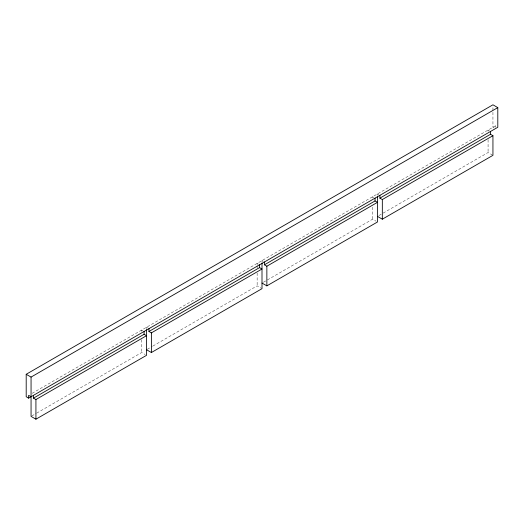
<?xml version="1.0" encoding="UTF-8"?>
<svg xmlns="http://www.w3.org/2000/svg" width="524" height="524" viewBox="0 0 524 524"><rect width="100%" height="100%" fill="white"/><g stroke="black" fill="none" stroke-linecap="round" stroke-linejoin="round"><path stroke-width="0.39" stroke-dasharray="2.62 1.97" d="M32.174 393.288L495.37 125.865L496.582 126.566M31.774 415.977L36.025 413.521M36.732 413.109L141.67 352.528L145.141 354.532M147.237 349.311L152.202 346.443M152.91 346.036L257.14 285.862L261.306 288.266M263.415 282.233L372.61 219.196L376.081 221.2M378.885 215.567L382.435 213.523M383.142 213.111L488.073 152.53L492.246 154.934M494.152 127.967L492.94 127.267L492.94 106.411M489.292 130.777L488.073 130.07L488.073 131.675M378.682 194.633L377.47 193.932L377.47 195.537M373.822 197.437L372.61 196.736L372.61 198.341M263.218 261.299L262 260.598L262 262.203M258.352 264.103L257.14 263.402L257.14 265.006M147.748 327.965L146.53 327.264L146.53 328.869M142.882 330.768L141.67 330.068L141.67 331.672M495.37 125.865L495.37 127.267M488.073 139.698L488.073 152.53M372.61 207.163L372.61 219.196M257.14 265.812L257.14 268.216M257.14 273.03L257.14 285.862M141.67 339.696L141.67 352.528"/><path stroke-width="0.79" d="M26.2 374.28L492.94 104.807L497.8 107.617L497.8 127.267L28.63 398.135L26.2 396.734L26.2 374.28L31.06 377.084L497.8 107.617M33.49 398.135L144.1 334.279L146.53 335.681L35.927 399.543L33.49 398.135L33.49 395.332M148.96 331.469L259.57 267.613L262 269.015L151.39 332.878L148.96 331.469L148.96 328.666M264.43 264.81L375.04 200.947L377.47 202.349L266.86 266.212L264.43 264.81L264.43 262M379.9 195.334L379.9 198.144L490.51 134.282L492.94 135.69L492.94 155.333L382.33 219.196L377.47 216.386M379.9 198.144L382.33 199.546L492.94 135.69M31.06 377.084L31.06 416.384L35.927 419.193L146.53 355.331L146.53 329.668M146.53 349.718L151.39 352.528L262 288.665L262 263.002M262 283.052L266.86 285.862L377.47 221.999L377.47 196.336M31.06 396.734L28.63 395.332L28.63 398.135M490.51 131.478L490.51 134.282M382.33 199.546L382.33 219.196M375.04 198.144L375.04 200.947M266.86 266.212L266.86 285.862M259.57 264.81L259.57 267.613M151.39 332.878L151.39 352.528M144.1 331.469L144.1 334.279M35.927 399.543L35.927 419.193"/></g></svg>
